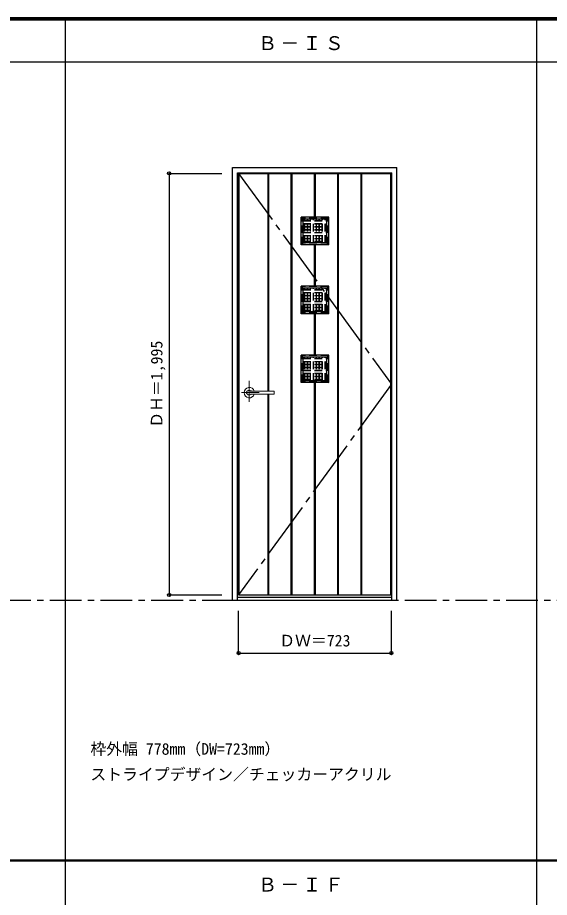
# Model space of a CAD drawing. Units: millimetres, scale not verified. Extents: x -6000 to 5700, y -4307 to 4260.
# Drawn here: x -3483 to -966, y 12 to 4175 of the extents above; entities that cross this region are included whole.
import ezdxf
from ezdxf.enums import TextEntityAlignment as Align

# ---------------------------------------------------------------- set-up
doc = ezdxf.new("R2010")
doc.units = ezdxf.units.MM
doc.header["$LTSCALE"] = 30
doc.header["$PDMODE"] = 32
doc.header["$PDSIZE"] = 15
for name, pattern in [('CHAIN1', [8, 5, -1, 1, -1]), ('CHAIN2', [12, 9, -1, 1, -1]), ('DASHED1', [1.8, 1.2, -0.6])]:
    doc.linetypes.add(name, pattern=pattern)
for name, color, linetype in [('0-1_通り芯', 4, 'CHAIN1'), ('0-2_扉', 3, 'Continuous'), ('0-3_仕上げ', 7, 'Continuous'), ('0-4_枠', 3, 'Continuous'), ('0-7', 7, 'CHAIN2'), ('0-A_文字', 7, 'Continuous'), ('0-B_寸法', 7, 'Continuous'), ('0-C_ハッチ', 4, 'DASHED1'), ('F-1_枠', 6, 'Continuous')]:
    doc.layers.add(name, color=color, linetype=linetype)
doc.layers.add('0-5_レバー', color=7, linetype='Continuous', lineweight=18)
doc.styles.add('ＭＳ ゴシック', font='')
doc.styles.get('ＭＳ ゴシック').set_extended_font_data('MS Gothic')

msp = doc.modelspace()

# ---------------------------------------------------------------- linework, layer by layer
at = {"layer": '0-1_通り芯', "color": 7}
msp.add_line((-5490, 1418), (5690, 1418), dxfattribs=at)
at = {"layer": '0-2_扉'}
for p, q in [((-2436.8, 3438), (-1713.8, 3438)), ((-2436.8, 1443), (-2436.8, 3438)), ((-1713.8, 1443), (-1713.8, 3438)), ((-2436.8, 1443), (-1713.8, 1443))]:
    msp.add_line(p, q, dxfattribs=at)
at = {"layer": '0-3_仕上げ', "color": 3}
for p, q in [((-2434.8, 1443), (-2434.8, 3438)), ((-2297.3, 2407.5), (-2297.3, 3438)), ((-2293.3, 2407.5), (-2293.3, 3438)), ((-2187.3, 1443), (-2187.3, 3438)), ((-2183.3, 1443), (-2183.3, 3438)), ((-2077.3, 3230), (-2077.3, 3438)), ((-2073.3, 3230), (-2073.3, 3438)), ((-1967.3, 1443), (-1967.3, 3438)), ((-1963.3, 1443), (-1963.3, 3438)), ((-1857.3, 1443), (-1857.3, 3438)), ((-1853.3, 1443), (-1853.3, 3438)), ((-1715.8, 1443), (-1715.8, 3438)), ((-2010.3, 3230), (-2140.3, 3230)), ((-2140.3, 3100), (-2140.3, 3230)), ((-2140.3, 3230), (-2131.3, 3221)), ((-2019.3, 3221), (-2131.3, 3221)), ((-2131.3, 3109), (-2131.3, 3221)), ((-2019.3, 3221), (-2010.3, 3230)), ((-2019.3, 3109), (-2019.3, 3221)), ((-2010.3, 3100), (-2010.3, 3230)), ((-2010.3, 3100), (-2140.3, 3100)), ((-2077.3, 2904), (-2077.3, 3100)), ((-2073.3, 2904), (-2073.3, 3100)), ((-2019.3, 3109), (-2010.3, 3100)), ((-2010.3, 2904), (-2140.3, 2904)), ((-2140.3, 2774), (-2140.3, 2904)), ((-2140.3, 2904), (-2131.3, 2895)), ((-2019.3, 2895), (-2131.3, 2895)), ((-2131.3, 2783), (-2131.3, 2895)), ((-2019.3, 2895), (-2010.3, 2904)), ((-2019.3, 2783), (-2019.3, 2895)), ((-2010.3, 2774), (-2010.3, 2904)), ((-2010.3, 2774), (-2140.3, 2774)), ((-2077.3, 2578), (-2077.3, 2774)), ((-2073.3, 2578), (-2073.3, 2774)), ((-2019.3, 2783), (-2010.3, 2774)), ((-2010.3, 2578), (-2140.3, 2578)), ((-2140.3, 2448), (-2140.3, 2578)), ((-2140.3, 2578), (-2131.3, 2569)), ((-2019.3, 2569), (-2131.3, 2569)), ((-2131.3, 2457), (-2131.3, 2569)), ((-2019.3, 2569), (-2010.3, 2578)), ((-2019.3, 2457), (-2019.3, 2569)), ((-2010.3, 2448), (-2010.3, 2578)), ((-2019.3, 2457), (-2010.3, 2448)), ((-2010.3, 2448), (-2140.3, 2448)), ((-2077.3, 1443), (-2077.3, 2448)), ((-2073.3, 1443), (-2073.3, 2448)), ((-2297.3, 1443), (-2297.3, 2393.5)), ((-2293.3, 1443), (-2293.3, 2393.5))]:
    msp.add_line(p, q, dxfattribs=at)
at = {"layer": '0-3_仕上げ'}
for p, q in [((-2295.3, 2407.5), (-2295.3, 3438)), ((-2185.3, 1443), (-2185.3, 3438)), ((-2075.3, 3230), (-2075.3, 3438)), ((-1965.3, 1443), (-1965.3, 3438)), ((-1855.3, 1443), (-1855.3, 3438)), ((-2075.3, 2904), (-2075.3, 3100)), ((-2075.3, 2578), (-2075.3, 2774)), ((-2075.3, 1443), (-2075.3, 2448)), ((-2295.3, 1443), (-2295.3, 2393.5))]:
    msp.add_line(p, q, dxfattribs=at)
at = {"layer": '0-3_仕上げ', "color": 3, "linetype": 'DASHED1'}
for p, q in [((-2012.3, 3228), (-2138.3, 3228)), ((-2012.3, 3102), (-2012.3, 3228)), ((-2012.3, 2902), (-2138.3, 2902)), ((-2012.3, 2776), (-2012.3, 2902)), ((-2012.3, 2576), (-2138.3, 2576)), ((-2012.3, 2450), (-2012.3, 2576))]:
    msp.add_line(p, q, dxfattribs=at)
for points in [[(-2012.3, 3102), (-2138.3, 3102), (-2138.3, 3228)], [(-2012.3, 2776), (-2138.3, 2776), (-2138.3, 2902)], [(-2012.3, 2450), (-2138.3, 2450), (-2138.3, 2576)]]:
    msp.add_lwpolyline(points, dxfattribs=at)
at = {"layer": '0-3_仕上げ', "color": 3}
for points in [[(-2019.3, 3109), (-2131.3, 3109), (-2140.3, 3100)], [(-2019.3, 2783), (-2131.3, 2783), (-2140.3, 2774)], [(-2019.3, 2457), (-2131.3, 2457), (-2140.3, 2448)]]:
    msp.add_lwpolyline(points, dxfattribs=at)
at = {"layer": '0-4_枠'}
for p, q in [((-2465.8, 3465), (-1687.8, 3465)), ((-2465.8, 1418), (-2465.8, 3465)), ((-1687.8, 1418), (-1687.8, 3465)), ((-2441.8, 3441), (-1711.8, 3441)), ((-2441.8, 1418), (-2441.8, 3441)), ((-1711.8, 1418), (-1711.8, 3441)), ((-2465.8, 1418), (-1687.8, 1418)), ((-2441.8, 1433), (-1711.8, 1433))]:
    msp.add_line(p, q, dxfattribs=at)
at = {"layer": '0-5_レバー', "color": 4, "linetype": 'CHAIN1'}
for p, q in [((-2386.3, 2456.96), (-2386.3, 2357.11)), ((-2339.5, 2400.5), (-2422.52, 2400.5))]:
    msp.add_line(p, q, dxfattribs=at)
at = {"layer": '0-5_レバー'}
for q in [(-2269.3, 2405.99), (-2269.3, 2395)]:
    msp.add_line((-2269.3, 2400.5), q, dxfattribs=at)
for points in [[(-2376.34, 2407.49), (-2377.11, 2408.28), (-2379.08, 2409.65), (-2381.32, 2410.66), (-2383.76, 2411.29), (-2386.3, 2411.5), (-2388.84, 2411.29), (-2391.27, 2410.66), (-2393.52, 2409.65), (-2395.49, 2408.28), (-2397.11, 2406.61), (-2398.31, 2404.71), (-2399.05, 2402.65), (-2399.3, 2400.5), (-2399.05, 2398.35), (-2398.31, 2396.29), (-2397.11, 2394.39), (-2395.49, 2392.72), (-2393.52, 2391.35), (-2391.27, 2390.34), (-2388.84, 2389.71), (-2386.3, 2389.5), (-2383.76, 2389.71), (-2381.32, 2390.34), (-2379.08, 2391.35), (-2377.11, 2392.72), (-2376.34, 2393.51)], [(-2270.8, 2407.5), (-2280.53, 2407.5), (-2290.71, 2407.5), (-2300.31, 2407.5), (-2309.3, 2407.5), (-2317.71, 2407.5), (-2325.52, 2407.5), (-2332.34, 2407.5), (-2338.64, 2407.5), (-2344.4, 2407.5), (-2349.65, 2407.5), (-2354.44, 2407.5), (-2359.09, 2407.5), (-2363.3, 2407.5), (-2367.05, 2407.5), (-2369.05, 2407.5), (-2370.9, 2407.5), (-2372.91, 2407.49), (-2375.32, 2407.49), (-2376.81, 2407.49), (-2378.35, 2407.49), (-2379.87, 2407.49), (-2380.97, 2407.49), (-2381.43, 2407.49), (-2381.43, 2407.48)], [(-2381.28, 2393.51), (-2381.15, 2393.51), (-2380.71, 2393.51), (-2379.99, 2393.51), (-2378.97, 2393.51), (-2377.71, 2393.51), (-2376.36, 2393.51), (-2373.5, 2393.51), (-2370.52, 2393.5), (-2367.5, 2393.5), (-2364.46, 2393.5), (-2361.39, 2393.5), (-2358.31, 2393.5), (-2354.31, 2393.5), (-2349.9, 2393.5), (-2344.93, 2393.5), (-2339.4, 2393.5), (-2333.31, 2393.5), (-2326.66, 2393.5), (-2319.45, 2393.5), (-2310.86, 2393.5), (-2301.6, 2393.5), (-2291.66, 2393.5), (-2281.05, 2393.5), (-2270.8, 2393.5)], [(-2270.8, 2407.5), (-2279.88, 2407.5), (-2280.28, 2407.5)]]:
    msp.add_lwpolyline(points, dxfattribs=at)
for centre, radius, start, end in [((-2386.3, 2400.5), 24.55, 16.59952, 343.36736), ((-2270.8, 2406), 1.5, 0.00847, 89.9163), ((-2270.8, 2406), 1.5, 360, 90.17419), ((-2270.8, 2395), 1.5, 270.16419, 0), ((-2270.8, 2395), 1.5, 269.91059, 359.99153)]:
    msp.add_arc(centre, radius, start, end, dxfattribs=at)
at = {"layer": '0-7'}
for p, q in [((-2436.8, 3438), (-1713.8, 2440.5)), ((-1713.8, 2440.5), (-2436.8, 1443))]:
    msp.add_line(p, q, dxfattribs=at)
at = {"layer": '0-B_寸法', "color": 4}
for p, q in [((-2765.8, 3438), (-2515.8, 3438)), ((-2765.8, 3438), (-2765.8, 1443)), ((-2765.8, 1443), (-2515.8, 1443)), ((-2436.8, 1168), (-2436.8, 1368)), ((-1713.8, 1168), (-1713.8, 1368)), ((-2436.8, 1168), (-1713.8, 1168))]:
    msp.add_line(p, q, dxfattribs=at)
at = {"layer": '0-B_寸法'}
for p in [(-2765.8, 3438), (-2765.8, 1443), (-2436.8, 1168), (-1713.8, 1168)]:
    msp.add_point(p, dxfattribs=at)
at = {"layer": '0-C_ハッチ'}
for p, q in [((-2131.3, 3214.5), (-2019.3, 3214.5)), ((-2131.3, 3213.5), (-2019.3, 3213.5)), ((-2124.8, 3109), (-2124.8, 3221)), ((-2123.8, 3109), (-2123.8, 3221)), ((-2110.8, 3109), (-2110.8, 3221)), ((-2109.8, 3109), (-2109.8, 3221)), ((-2096.8, 3109), (-2096.8, 3221)), ((-2095.8, 3109), (-2095.8, 3221)), ((-2082.8, 3109), (-2082.8, 3221)), ((-2081.8, 3109), (-2081.8, 3221)), ((-2068.8, 3109), (-2068.8, 3221)), ((-2067.8, 3109), (-2067.8, 3221)), ((-2054.8, 3109), (-2054.8, 3221)), ((-2053.8, 3109), (-2053.8, 3221)), ((-2040.8, 3109), (-2040.8, 3221)), ((-2039.8, 3109), (-2039.8, 3221)), ((-2026.8, 3109), (-2026.8, 3221)), ((-2025.8, 3109), (-2025.8, 3221)), ((-2131.3, 3200.5), (-2019.3, 3200.5)), ((-2131.3, 3199.5), (-2019.3, 3199.5)), ((-2131.3, 3186.5), (-2019.3, 3186.5)), ((-2131.3, 3185.5), (-2019.3, 3185.5)), ((-2131.3, 3172.5), (-2019.3, 3172.5)), ((-2131.3, 3171.5), (-2019.3, 3171.5)), ((-2131.3, 3158.5), (-2019.3, 3158.5)), ((-2131.3, 3157.5), (-2019.3, 3157.5)), ((-2131.3, 3144.5), (-2019.3, 3144.5)), ((-2131.3, 3143.5), (-2019.3, 3143.5)), ((-2131.3, 3130.5), (-2019.3, 3130.5)), ((-2131.3, 3129.5), (-2019.3, 3129.5)), ((-2131.3, 3116.5), (-2019.3, 3116.5)), ((-2131.3, 3115.5), (-2019.3, 3115.5)), ((-2131.3, 2888.5), (-2019.3, 2888.5)), ((-2131.3, 2887.5), (-2019.3, 2887.5)), ((-2131.3, 2874.5), (-2019.3, 2874.5)), ((-2131.3, 2873.5), (-2019.3, 2873.5)), ((-2124.8, 2783), (-2124.8, 2895)), ((-2123.8, 2783), (-2123.8, 2895)), ((-2110.8, 2783), (-2110.8, 2895)), ((-2109.8, 2783), (-2109.8, 2895)), ((-2096.8, 2783), (-2096.8, 2895)), ((-2095.8, 2783), (-2095.8, 2895)), ((-2082.8, 2783), (-2082.8, 2895)), ((-2081.8, 2783), (-2081.8, 2895)), ((-2068.8, 2783), (-2068.8, 2895)), ((-2067.8, 2783), (-2067.8, 2895)), ((-2054.8, 2783), (-2054.8, 2895)), ((-2053.8, 2783), (-2053.8, 2895)), ((-2040.8, 2783), (-2040.8, 2895)), ((-2039.8, 2783), (-2039.8, 2895)), ((-2026.8, 2783), (-2026.8, 2895)), ((-2025.8, 2783), (-2025.8, 2895)), ((-2131.3, 2860.5), (-2019.3, 2860.5)), ((-2131.3, 2859.5), (-2019.3, 2859.5)), ((-2131.3, 2846.5), (-2019.3, 2846.5)), ((-2131.3, 2845.5), (-2019.3, 2845.5)), ((-2131.3, 2832.5), (-2019.3, 2832.5)), ((-2131.3, 2831.5), (-2019.3, 2831.5)), ((-2131.3, 2818.5), (-2019.3, 2818.5)), ((-2131.3, 2817.5), (-2019.3, 2817.5)), ((-2131.3, 2804.5), (-2019.3, 2804.5)), ((-2131.3, 2803.5), (-2019.3, 2803.5)), ((-2131.3, 2790.5), (-2019.3, 2790.5)), ((-2131.3, 2789.5), (-2019.3, 2789.5)), ((-2131.3, 2562.5), (-2019.3, 2562.5)), ((-2131.3, 2561.5), (-2019.3, 2561.5)), ((-2131.3, 2548.5), (-2019.3, 2548.5)), ((-2131.3, 2547.5), (-2019.3, 2547.5)), ((-2124.8, 2457), (-2124.8, 2569)), ((-2123.8, 2457), (-2123.8, 2569)), ((-2110.8, 2457), (-2110.8, 2569)), ((-2109.8, 2457), (-2109.8, 2569)), ((-2096.8, 2457), (-2096.8, 2569)), ((-2095.8, 2457), (-2095.8, 2569)), ((-2082.8, 2457), (-2082.8, 2569)), ((-2081.8, 2457), (-2081.8, 2569)), ((-2068.8, 2457), (-2068.8, 2569)), ((-2067.8, 2457), (-2067.8, 2569)), ((-2054.8, 2457), (-2054.8, 2569)), ((-2053.8, 2457), (-2053.8, 2569)), ((-2040.8, 2457), (-2040.8, 2569)), ((-2039.8, 2457), (-2039.8, 2569)), ((-2026.8, 2457), (-2026.8, 2569)), ((-2025.8, 2457), (-2025.8, 2569)), ((-2131.3, 2534.5), (-2019.3, 2534.5)), ((-2131.3, 2533.5), (-2019.3, 2533.5)), ((-2131.3, 2520.5), (-2019.3, 2520.5)), ((-2131.3, 2519.5), (-2019.3, 2519.5)), ((-2131.3, 2506.5), (-2019.3, 2506.5)), ((-2131.3, 2505.5), (-2019.3, 2505.5)), ((-2131.3, 2492.5), (-2019.3, 2492.5)), ((-2131.3, 2491.5), (-2019.3, 2491.5)), ((-2131.3, 2478.5), (-2019.3, 2478.5)), ((-2131.3, 2477.5), (-2019.3, 2477.5)), ((-2131.3, 2464.5), (-2019.3, 2464.5)), ((-2131.3, 2463.5), (-2019.3, 2463.5))]:
    msp.add_line(p, q, dxfattribs=at)
at = {"layer": 'F-1_枠'}
for p, q in [((-6000, 4175), (5700, 4175)), ((-6000, 4170), (5700, 4170)), ((-6000, 4165), (5700, 4165)), ((-3258.4, 4175), (-3258.4, -3790)), ((-1026.8, 4175), (-1026.8, -3790)), ((-6000, 3965), (5700, 3965)), ((-6000, 190.5), (5700, 190.5)), ((-6000, 187.5), (5700, 187.5)), ((-6000, 184.5), (5700, 184.5))]:
    msp.add_line(p, q, dxfattribs=at)

# ---------------------------------------------------------------- texts
at = {"layer": '0-A_文字', "style": 'ＭＳ ゴシック'}
for s, p in [('枠外幅 778mm（DW=723mm）', (-3138.4, 670.5)), ('ストライプデザイン／チェッカーアクリル', (-3138.4, 550.5))]:
    msp.add_text(s, height=54.99, dxfattribs=at).set_placement(p, align=Align.BOTTOM_LEFT)
at = {"layer": '0-A_文字', "char_height": 65.98, "attachment_point": 7, "style": 'ＭＳ ゴシック'}
for s, insert in [('\\T1.17;Ｂ－ＩＳ', (-2345.1, 4020)), ('\\T1.17;Ｂ－ＩＦ', (-2345.1, 39.5))]:
    msp.add_mtext(s, dxfattribs=dict(at, insert=insert))
at = {"layer": '0-B_寸法', "style": 'ＭＳ ゴシック'}
msp.add_text('ＤＨ＝1,995', height=54.99, rotation=90, dxfattribs=at).set_placement((-2780.8, 2234.25), align=Align.BOTTOM_LEFT)
msp.add_text('ＤＷ＝723', height=54.99, dxfattribs=at).set_placement((-2244.55, 1183), align=Align.BOTTOM_LEFT)

doc.saveas('drawing.dxf')
